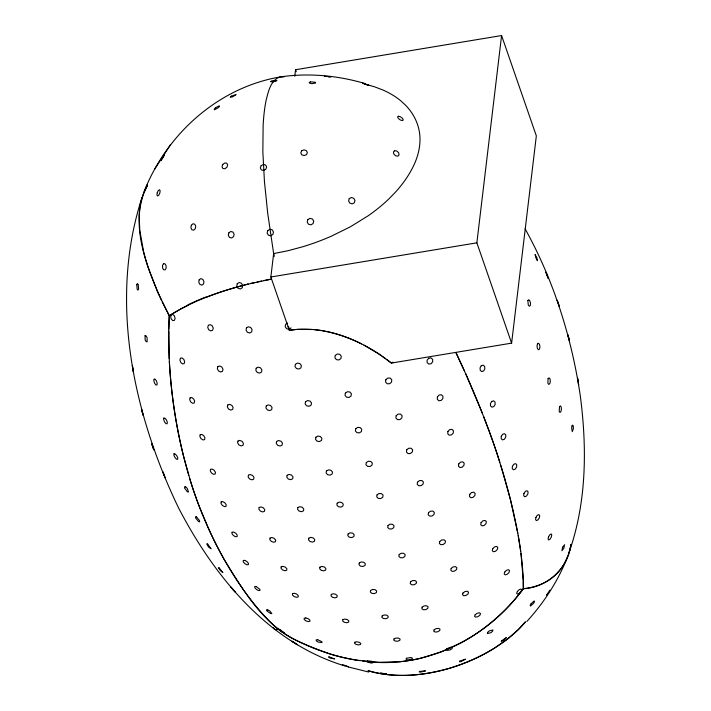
<?xml version="1.0" encoding="UTF-8"?>
<svg xmlns="http://www.w3.org/2000/svg" width="711" height="711" viewBox="0 0 711 711"><rect width="100%" height="100%" fill="white"/><g stroke="black" fill="none" stroke-linecap="round" stroke-linejoin="round"><path stroke-width="1.07" d="M168.765 331.237L169.218 358.735M168.8 329.113L169.271 315.746L157.646 292.061L148.572 268.714A182.087 91.337 51.7 0 1 143.622 251.738L139.783 230.311L139.169 215.522A142.538 71.491 51.7 0 1 140.751 202.288L143.018 194.459L147.577 185.047M546.697 594.449L546.626 595.089L549.87 590.13M361.552 343.902C339.431 332.837 314.075 326.367 289.324 330.322L270.855 276.997L273.646 253.596L267.683 213.06L264.439 181.474L262.848 151.905L263.123 125.74A148.555 33.106 80.6 0 1 266.198 99.931C268.411 91.479 270.678 79.925 280.196 76.93C308.37 72.789 337.254 75.428 364.521 83.409M294.789 76.237L295.572 69.722L501.584 35.55L536.334 135.863L511.618 343.137L391.441 363.063L378.305 353.589L364.041 345.182M288.231 327.149L288.31 326.456M511.618 343.137L476.868 242.824L501.584 35.55M570.906 544.395C568.258 568.329 547.212 587.49 523.332 588.699C512.187 603.728 498.855 617.112 483.871 628.311A193.899 187.74 52.8 0 1 460.177 643.259L441.016 651.969L420.876 658.226A155.753 150.803 52.8 0 1 400.009 661.683L378.785 662.288L357.553 660.288A193.899 187.74 52.8 0 1 329.744 653.871C308.29 646.059 284.915 638.114 269.078 620.827C260.51 612.02 252.672 602.528 245.437 592.61C226.729 566.889 211.878 538.485 200.226 508.934A554.704 395.094 -60.8 0 1 189.704 478.556M147.248 185.535C128.415 222.427 146.182 265.363 161.441 300.318M142.013 197.454C108.792 299.944 132.895 412.904 178.479 507.761C214.207 576.523 268.065 642.717 344.933 665.967M568.987 552.678C586.753 502.393 587.082 447.823 580.256 395.476C571.591 337.361 553.7 280.338 525.118 228.88M143.818 192.405C166.161 134.317 218.144 87.56 280.161 76.939L283.911 76.93M567.182 557.735C557.895 581.278 543.862 602.821 526.833 621.476M170.551 144.6L154.678 169.111M525.091 622.098L518.586 629.359L507.236 639.233L494.225 648.263A114.036 67.589 -19 0 1 448.597 668.536C422.778 675.743 394.765 678.427 368.742 670.793M169.84 315.373L169.271 315.746C167.529 350.683 170.089 385.771 175.981 420.219A607.078 432.404 -60.8 0 0 183.438 455.778L190.592 481.463A549.407 391.326 -60.8 0 0 199.151 506.161L209.078 529.793A607.078 432.404 -60.8 0 0 224.276 559.628C243.9 591.472 265.007 627.342 301.02 642.513C319.595 651.525 339.538 657.791 359.997 660.643M170.462 314.964C194.245 300.078 221.139 290.941 248.192 284.089M287.626 323.052L285.6 324.332L285.182 326.669L286.613 328.704L289.066 329.237L291.101 327.958M181.634 308.467L169.271 315.746L162.206 301.899M324.572 76.281L330.935 76.788L328.553 76.895M247.801 284.187L271.14 279.147M250.405 283.547L254.876 282.498M257.124 281.991L261.684 281.014M263.985 280.534L270.962 279.183M270.855 276.997L476.868 242.824M295.572 329.522L289.324 330.322L288.542 326.962M297.154 329.389L313.071 329.531M403.315 675.45C420.121 675.326 436.83 672.339 452.818 667.238A113.484 67.261 -19 0 0 500.215 644.362A109.85 65.11 -19 0 0 508.765 638.034M314.671 329.673L321.728 330.615M362.379 660.963C424.351 670.313 487.151 638.434 523.332 588.699L523.278 581.42M322.732 330.784L324.731 331.148M325.727 331.344L327.709 331.761M328.704 331.975C347.608 336.259 365.401 344.711 381.345 355.624M364.503 83.987L374.466 86.778L382.971 90.03A133.864 79.365 -19.1 0 1 400.817 100.838L405.261 104.917A137.801 81.694 -19.1 0 1 417.819 125.447C422.378 139.329 419.348 154.545 412.833 167.289A137.801 81.694 -19.1 0 1 394.765 192.894L389.157 198.645A133.864 79.365 -19.1 0 1 367.96 215.922L350.452 226.756L331.193 236.256A150.919 89.479 -19.1 0 1 302.468 246.833L288.071 250.699L273.646 253.596L273.895 255.089M348.497 667.016L368.742 672.046M343.706 665.096L345.288 665.585M346.079 665.834L348.381 666.882L342.293 664.794M382.216 356.229L385.638 358.655M386.482 359.277L391.441 363.063M273.077 627.6L275.086 629.537L277.93 629.404L275.21 629.591L272.98 627.422M455.875 352.452L466.754 376.092A606.812 244.762 52 0 1 481.8 411.865L488.377 429.017A554.704 223.743 52 0 1 498.9 459.386L499.851 462.363M456.098 352.914L464.336 370.698M465.696 373.71L482.476 413.589M483.693 416.682L489.808 432.901A547.968 221.023 52 0 1 496.998 453.556L503.344 473.766A605.772 244.335 52 0 1 513.591 512.764C519.137 537.685 523.456 563.094 523.332 588.699C533.108 587.721 542.795 584.593 550.821 578.816A182.087 91.328 51.7 0 0 558.633 571.68C564.498 564.916 568.329 556.562 570.249 547.852A142.538 71.491 51.7 0 0 570.853 544.706M295.572 69.722L296.265 71.74M558.046 302.824L557.193 300.193L559.273 306.37L558.428 303.739M500.784 465.332L510.445 499.629L517.786 533.206M188.771 475.446C177.919 438.385 171.44 400.053 169.351 361.499M289.022 329.006L288.399 326.376M578.399 383.389L578.638 384.651L577.59 378.208L577.99 380.98M518.221 535.587L520.701 551.398M273.859 254.849L274.153 256.582M133.01 369.16L133.41 371.924L132.362 365.481L132.77 368.245M520.985 553.514L523.234 580.078M392.899 362.308A181.856 107.823 -19.1 0 1 391.379 362.957A183.278 108.659 -19.1 0 0 393.014 362.272M206.243 297.278A190.646 68.958 -4.3 0 1 247.784 284.178M187.962 304.841A203.835 73.509 -4.4 0 1 205.666 297.082M181.812 308.503A196.938 70.185 -4.7 0 1 188.682 305.019M403.324 675.423A113.493 67.269 -19 0 1 367.951 670.74M525.571 621.849A107.352 63.626 -19 0 1 508.747 638.025M501.246 436.358L501.193 438.687L502.481 439.905L504.348 439.3L505.708 437.221L505.77 434.892L504.481 433.674L502.615 434.279L501.246 436.358M437.372 396.951L437.301 399.306L438.874 400.746L441.167 400.435L442.846 398.551L442.917 396.196L441.335 394.756L439.043 395.067L437.372 396.951M232.062 532.281L232.017 533.765L233.475 535.614L235.59 536.752L237.119 536.503L237.172 535.019L235.714 533.161L233.599 532.032L232.062 532.281M292.532 593.676L292.488 595.045L294.123 596.556L296.487 597.32L298.185 596.893L298.238 595.534L296.603 594.023L294.238 593.258L292.532 593.676M136.788 284.702L137.179 289.341L137.97 290.115L138.601 288.977L138.21 284.338L137.419 283.556L136.788 284.702M174.026 453.849L173.955 455.351L174.986 457.573L176.524 459.199L177.661 459.297L177.732 457.795L176.701 455.582L175.164 453.947L174.026 453.849M447.894 431.506L447.752 433.79L449.263 435.185L451.556 434.874L453.28 433.026L453.422 430.742L451.912 429.346L449.619 429.657L447.894 431.506M385.797 379.798L385.629 382.145L387.255 383.771L389.708 383.727L391.565 382.038L391.734 379.692L390.108 378.065L387.655 378.11L385.797 379.798M512.409 466.327L512.249 468.602L513.404 469.767L515.217 469.127L516.613 467.065L516.773 464.79L515.617 463.625L513.804 464.265L512.409 466.327M527.82 300.522L528.309 305.117L529.419 306.237L530.335 305.454L530.513 303.224L529.846 300.851L528.735 299.74L527.82 300.522M281.174 566.836L281.049 568.338L282.631 569.964L284.987 570.755L286.737 570.249L286.853 568.747L285.28 567.129L282.925 566.338L281.174 566.836M221.157 501.904L221.014 503.495L222.392 505.45L224.48 506.623L226.054 506.321L226.196 504.721L224.827 502.775L222.739 501.602L221.157 501.904M396.134 415.793L395.92 418.059L397.511 419.632L399.964 419.588L401.848 417.944L402.062 415.677L400.471 414.104L398.018 414.149L396.134 415.793M458.693 463.981L458.471 466.194L459.919 467.527L462.186 467.189L463.945 465.385L464.167 463.163L462.719 461.839L460.452 462.177L458.693 463.981M161.13 160.011L161.059 160.642L164.374 155.051L161.13 160.011M270.038 538.085L269.86 539.702L271.38 541.427L273.726 542.244L275.504 541.675L275.69 540.058L274.162 538.334L271.824 537.516L270.038 538.085M406.701 449.876L406.452 452.072L408.007 453.582L410.451 453.52L412.353 451.92L412.611 449.725L411.056 448.223L408.612 448.286L406.701 449.876M163.859 418.112L163.681 419.668L164.561 421.97L165.992 423.667L167.129 423.765L167.316 422.21L166.427 419.908L164.996 418.219L163.859 418.112M523.945 493.461L523.678 495.691L524.709 496.793L526.424 496.109L527.82 494.056L528.077 491.816L527.055 490.723L525.34 491.399L523.945 493.461M157.229 192.779L156.953 195.027L157.611 196.005L158.811 195.152L159.859 192.948L160.135 190.699L159.468 189.713L158.269 190.575L157.229 192.779M355.704 428.804L355.411 430.982L356.966 432.661L359.473 432.857L361.446 431.453L361.739 429.266L360.184 427.587L357.677 427.391L355.704 428.804M469.758 494.341L469.473 496.482L470.842 497.736L473.073 497.353L474.85 495.576L475.144 493.434L473.766 492.181L471.535 492.563L469.758 494.341M417.49 482.191L417.206 484.298L418.717 485.737L421.152 485.649L423.081 484.093L423.365 481.978L421.845 480.538L419.419 480.627L417.49 482.191M210.527 469.384L210.296 471.064L211.576 473.117L213.611 474.344L215.22 474.006L215.451 472.326L214.18 470.273L212.136 469.056L210.527 469.384M259.124 507.53L258.884 509.254L260.359 511.076L262.679 511.929L264.492 511.316L264.732 509.591L263.257 507.77L260.937 506.916L259.124 507.53M319.914 567.209L319.692 568.836L321.265 570.355L323.727 570.88L325.638 570.098L325.86 568.48L324.278 566.951L321.816 566.427L319.914 567.209M199.133 279.858L198.787 282.258L199.942 284.444L201.933 285.138L203.586 283.938L203.933 281.538L202.768 279.352L200.786 278.65L199.133 279.858M366.281 462.639L365.978 464.736L367.525 466.345L370.031 466.514L372.013 465.154L372.315 463.048L370.76 461.439L368.262 461.27L366.281 462.639M308.796 538.191L308.538 539.925L310.085 541.551L312.538 542.102L314.458 541.275L314.715 539.533L313.169 537.916L310.716 537.356L308.796 538.191M266.252 405.883L265.923 407.99L267.389 409.936L269.78 410.594L271.709 409.58L272.029 407.474L270.571 405.528L268.171 404.87L266.252 405.883M377.052 494.856L376.741 496.873L378.288 498.402L380.776 498.544L382.767 497.22L383.078 495.194L381.54 493.665L379.043 493.532L377.052 494.856M256.182 368.218L255.836 370.413L257.266 372.44L259.631 373.115L261.55 372.04L261.897 369.853L260.466 367.827L258.102 367.152L256.182 368.218M297.873 507.547L297.58 509.378L299.1 511.093L301.544 511.689L303.473 510.809L303.766 508.978L302.246 507.263L299.802 506.676L297.873 507.547M428.493 512.738L428.173 514.764L429.648 516.106L432.066 515.982L434.003 514.453L434.323 512.427L432.848 511.076L430.431 511.209L428.493 512.738M315.871 437.265L315.533 439.354L317.053 441.131L319.532 441.567L321.532 440.393L321.87 438.305L320.359 436.518L317.87 436.083L315.871 437.265M326.438 471.02L326.118 473.028L327.647 474.735L330.135 475.126L332.126 473.988L332.455 471.98L330.926 470.273L328.429 469.873L326.438 471.02M345.386 393.112L345.022 395.369L346.524 397.165L349.021 397.449L351.038 396.063L351.412 393.805L349.91 392.01L347.412 391.725L345.386 393.112M410.514 581.891L410.238 583.615L411.793 584.798L414.273 584.726L416.228 583.455L416.504 581.722L414.948 580.549L412.469 580.611L410.514 581.891M246.441 327.922L246.068 330.206L247.446 332.313L249.774 332.988L251.694 331.85L252.067 329.566L250.681 327.46L248.352 326.784L246.441 327.922M337.201 503.21L336.881 505.139L338.427 506.756L340.925 507.121L342.906 506.019L343.226 504.09L341.68 502.464L339.183 502.108L337.201 503.21M248.441 475.197L248.139 477.01L249.552 478.93L251.845 479.827L253.676 479.178L253.969 477.365L252.565 475.446L250.272 474.548L248.441 475.197M305.517 401.795L305.152 403.964L306.654 405.83L309.134 406.292L311.134 405.083L311.498 402.915L309.996 401.048L307.516 400.586L305.517 401.795M348.141 533.881L347.83 535.721L349.385 537.249L351.883 537.578L353.865 536.512L354.176 534.672L352.62 533.143L350.123 532.815L348.141 533.881M535.925 517.395L535.561 519.59L536.405 520.621L537.978 519.892L539.347 517.821L539.711 515.626L538.858 514.595L537.294 515.324L535.925 517.395M287.137 475.312L286.817 477.232L288.302 479.036L290.728 479.667L292.674 478.761L293.003 476.841L291.51 475.037L289.084 474.406L287.137 475.312M388.019 525.5L387.699 527.429L389.228 528.868L391.717 528.975L393.707 527.678L394.036 525.74L392.499 524.309L390.01 524.203L388.019 525.5M295.403 364.334L295.012 366.592L296.487 368.538L298.958 369.036L300.975 367.791L301.357 365.534L299.882 363.588L297.411 363.09L295.403 364.334M335.299 355.411L334.899 357.74L336.383 359.633L338.871 359.97L340.907 358.566L341.307 356.238L339.822 354.345L337.334 354.007L335.299 355.411M359.268 563.005L358.966 564.738L360.53 566.169L363.028 566.454L365.01 565.423L365.312 563.69L363.748 562.259L361.25 561.974L359.268 563.005M422.138 607.176L421.863 608.767L423.409 609.771L425.88 609.603L427.818 608.349L428.093 606.759L426.538 605.754L424.076 605.923L422.138 607.176M481.089 522.621L480.734 524.691L482.022 525.856L484.2 525.42L485.995 523.652L486.351 521.581L485.062 520.425L482.885 520.852L481.089 522.621M487.595 632.426L487.399 633.581L490.999 632.657L492.687 631.119L492.892 629.964L489.284 630.888L487.595 632.426M237.207 283.778L236.781 286.169L238.078 288.319L240.354 288.977L242.255 287.751L242.682 285.351L241.385 283.2L239.109 282.543L237.207 283.778M276.615 441.451L276.25 443.451L277.699 445.344L280.107 446.019L282.063 445.086L282.427 443.086L280.978 441.193L278.57 440.518L276.615 441.451M370.6 590.432L370.315 592.05L371.88 593.356L374.377 593.596L376.359 592.619L376.652 591.001L375.088 589.686L372.582 589.455L370.6 590.432M537.427 343.991L537.018 346.239L537.472 348.639L538.52 349.776L539.542 348.994L539.951 346.755L539.498 344.355L538.449 343.217L537.427 343.991M200.173 434.759L199.853 436.51L201.017 438.66L202.991 439.94L204.617 439.602L204.937 437.843L203.773 435.701L201.791 434.421L200.173 434.759M572.044 425.862L571.635 428.111L572.302 431.657L573.386 428.644L573.288 426.245L572.728 425.089L572.044 425.862M191.339 225.254L190.886 227.733L191.846 229.769L193.668 230.177L195.276 228.702L195.738 226.222L194.77 224.187L192.948 223.787L191.339 225.254M154.145 379.159L153.852 380.74L154.545 383.113L155.816 384.9L156.918 385.033L157.211 383.451L156.518 381.078L155.247 379.301L154.145 379.159M331.299 594.423L331.024 595.898L332.57 597.329L335.032 597.871L336.97 597.204L337.245 595.729L335.699 594.298L333.237 593.756L331.299 594.423M399.191 554.527L398.844 556.366L400.355 557.708L402.844 557.762L404.835 556.491L405.181 554.651L403.67 553.318L401.182 553.265L399.191 554.527M439.727 541.506L439.362 543.453L440.793 544.697L443.184 544.51L445.13 543.008L445.495 541.062L444.064 539.818L441.673 540.005L439.727 541.506M237.972 441.06L237.616 442.953L238.958 444.97L241.207 445.921L243.055 445.255L243.42 443.362L242.078 441.344L239.82 440.393L237.972 441.06M535.17 254.556L535.641 257.302L537.4 260.67L536.929 257.924L535.17 254.556M434.074 629.884L433.808 631.297L435.345 632.07L437.798 631.759L439.718 630.541L439.985 629.137L438.447 628.364L435.994 628.675L434.074 629.884M382.18 615.895L381.887 617.361L383.46 618.526L385.966 618.703L387.939 617.788L388.233 616.313L386.66 615.148L384.153 614.971L382.18 615.895M342.898 619.628L342.622 620.934L344.177 622.223L346.639 622.747L348.586 622.187L348.852 620.881L347.306 619.592L344.835 619.068L342.898 619.628M228.853 232.853L228.32 235.314L229.493 237.438L231.67 237.981L233.581 236.63L234.115 234.168L232.941 232.044L230.764 231.502L228.853 232.853M227.76 404.994L227.333 406.968L228.587 409.074L230.791 410.087L232.648 409.412L233.084 407.447L231.83 405.341L229.626 404.328L227.76 404.994M492.723 548.679L492.288 550.678L493.461 551.736L495.567 551.238L497.371 549.47L497.807 547.479L496.633 546.421L494.527 546.919L492.723 548.679M548.554 536.832L548.065 539L548.67 539.969L550.003 539.169L551.301 537.081L551.78 534.912L551.185 533.943L549.843 534.743L548.554 536.832M451.201 568.382L450.783 570.231L452.152 571.36L454.507 571.111L456.471 569.627L456.889 567.778L455.52 566.649L453.165 566.898L451.201 568.382M548.083 378.625L547.87 383.273L548.803 384.42L549.816 383.647L550.323 381.398L550.03 378.999L549.096 377.852L548.083 378.625M190.113 397.876L189.695 399.698L190.735 401.937L192.619 403.297L194.245 402.968L194.663 401.155L193.623 398.907L191.739 397.556L190.113 397.876M394.063 638.869L393.77 640.14L395.334 641.1L397.84 641.189L399.813 640.362L400.106 639.091L398.542 638.123L396.045 638.034L394.063 638.869M559.53 406.692L559.184 411.331L559.957 412.469L560.872 411.696L561.397 409.447L561.219 407.048L560.446 405.91L559.53 406.692M267.736 230.604L267.149 233.057L268.411 235.199L270.793 235.776L272.891 234.452L273.486 231.999L272.224 229.857L269.842 229.28L267.736 230.604M446.508 648.841L446.232 649.961L447.743 650.387L450.152 649.872L452.045 648.716L452.32 647.605L450.818 647.179L446.508 648.841M217.85 366.663L217.326 368.698L218.464 370.902L220.597 371.995L222.472 371.338L223.005 369.302L221.868 367.089L219.735 365.996L217.85 366.663M307.827 219.619L307.188 222.045L308.467 224.214L310.911 224.845L313.08 223.574L313.72 221.148L312.44 218.988L310.005 218.357L307.827 219.619M354.816 642.229L354.531 643.304L356.087 644.415L358.557 644.895L360.504 644.486L360.788 643.402L359.233 642.3L356.762 641.811L354.816 642.229M145.08 335.681L145.088 339.707L146.111 341.6L147.124 341.822L147.115 337.805L146.093 335.912L145.08 335.681M462.977 593.027L462.488 594.76L463.768 595.747L466.069 595.409L468.051 593.943L468.54 592.21L467.26 591.223L464.958 591.561L462.977 593.027M504.748 572.035L504.197 573.946L505.219 574.879L507.219 574.292L509.014 572.524L509.556 570.604L508.534 569.671L506.543 570.258L504.748 572.035M180.452 358.246L179.91 360.104L180.763 362.441L182.514 363.899L184.131 363.614L184.673 361.757L183.82 359.419L182.069 357.962L180.452 358.246M349.27 198.565L348.594 200.875L349.776 203.079L352.141 203.888L354.291 202.822L354.976 200.511L353.785 198.307L351.421 197.498L349.27 198.565M208.376 325.3L207.71 327.389L208.67 329.708L210.687 330.908L212.589 330.277L213.247 328.18L212.296 325.86L210.278 324.669L208.376 325.3M406.399 658.27L406.088 659.239L407.643 659.897L412.122 659.15L412.433 658.182L410.878 657.524L406.399 658.27M145.08 189.57L144.697 190.735L147.328 184.736L145.08 189.57M222.756 164.472L221.992 166.756L222.899 168.525L224.934 168.729L226.916 167.254L227.671 164.961L226.773 163.201L224.738 162.997L222.756 164.472M562.632 547.203L561.903 550.741L563.841 548.27L564.57 544.733L562.632 547.203M261.124 165.716L260.306 167.974L261.355 169.929L263.648 170.427L265.843 169.182L266.652 166.925L265.603 164.979L263.31 164.472L261.124 165.716M475.179 614.731L474.575 616.321L475.712 617.121L477.925 616.659L479.925 615.202L480.529 613.62L479.383 612.82L477.17 613.282L475.179 614.731M171.369 314.697L170.649 316.573L171.235 319.017L172.773 320.599L174.373 320.394L175.093 318.519L174.506 316.075L172.969 314.493L171.369 314.697M517.332 591.525L516.63 593.338L517.412 594.12L519.226 593.409L521.003 591.632L521.714 589.819L520.932 589.037L519.119 589.748L517.332 591.525M501.468 640.949L501.237 641.526L504.552 639.545L506.383 637.58L501.468 640.949M367.205 661.052L366.894 661.772L370.911 663.016L372.884 662.803L373.186 662.074L371.649 661.257L367.205 661.052M301.668 150.776L300.78 152.838L301.811 154.829L304.175 155.585L306.468 154.66L307.365 152.598L306.325 150.608L303.97 149.852L301.668 150.776M459.813 661.106L459.502 661.728L460.941 661.612L465.465 659.177L459.813 661.106M163.486 263.745L162.508 265.514L162.588 268.038L163.69 269.825L165.165 269.833L166.143 268.056L166.054 265.541L164.952 263.754L163.486 263.745M531.117 603.719L530.148 605.461L530.459 606.065L533.57 603.328L534.548 601.586L534.228 600.982L531.117 603.719M481.267 365.756L480.049 367.889L480.245 370.307L481.72 371.577L483.622 370.973L484.84 368.84L484.644 366.432L483.169 365.152L481.267 365.756M491.763 401.431L490.466 403.537L490.528 405.91L491.914 407.172L493.816 406.568L495.123 404.47L495.06 402.088L493.665 400.835L491.763 401.431M328.944 656.831L328.678 657.204L330.153 658.084L334.659 658.91L328.944 656.831M419.534 671.433L419.179 671.913L420.681 672.082L425.516 670.864L419.534 671.433M428.715 358.246L427.107 360.184L427.133 362.592L428.769 364.068L431.07 363.739L432.679 361.81L432.652 359.393L431.008 357.917L428.715 358.246M215.486 107.788L214.171 109.192L214.402 109.787L218.135 107.814L219.459 106.401L219.228 105.815L215.486 107.788M394.632 150.705L393.423 152.003L393.867 154.136L395.716 155.851L397.876 156.153L399.084 154.865L398.64 152.732L396.791 151.008L394.632 150.705M398.382 116.231L397.591 116.986L398.462 118.577L400.489 120.07L402.47 120.594L403.261 119.848L402.39 118.257L400.373 116.755L398.382 116.231M231.537 96.092L230.293 97.158L232.621 96.838L236.07 94.572L231.537 96.092M271.966 80.983L270.607 81.658L273.166 81.863L276.943 80.61L271.966 80.983M380.438 673.166L386.429 673.85L380.438 673.166M310.52 81.836L309.169 82.44L309.729 83.214L311.862 83.694L315.666 83L315.106 82.236L310.52 81.836M305.801 617.957L304.157 618.277L304.201 619.468L305.908 620.845L308.272 621.583L309.916 621.272L309.872 620.072L308.174 618.703L305.801 617.957M244.708 560.366L243.242 560.535L243.286 561.903L244.824 563.654L246.957 564.774L248.423 564.596L248.379 563.236L246.833 561.477L244.708 560.366M317.675 639.74L316.128 639.9L316.306 640.86L318.11 642.042L322.021 642.611L321.843 641.651L317.675 639.74M256.076 586.468L254.689 586.548L254.849 587.775L256.475 589.428L258.6 590.539L259.986 590.459L259.817 589.232L256.076 586.468M267.727 609.878L266.465 609.825L266.785 610.873L270.607 613.54L271.869 613.584L269.833 610.998L267.727 609.878M185.66 486.857L184.558 486.742L184.611 488.155L187.402 491.87L188.504 491.985L187.269 488.439L185.66 486.857M196.512 516.897L195.481 516.728L195.667 518.052L198.609 521.643L199.64 521.812L199.453 520.488L196.512 516.897M364.032 83.551L362.619 83.258L368.707 85.338L364.032 83.551M279.77 629.448L278.694 629.217L281.085 631.421L284.222 632.799L279.77 629.448M207.71 544.084L206.777 543.844L208.51 547.017L211.087 548.812L207.71 544.084M219.272 568.071L218.499 567.733L220.499 570.702L222.872 572.631L219.272 568.071M292.816 641.686L291.857 641.189L297.411 644.717L292.816 641.686M231.324 587.57L230.791 587.09L235.163 591.97L231.324 587.57M546.448 273.344L545.844 272.171L548.119 278.285L546.448 273.344M163.486 473.028L162.881 471.855L165.156 477.961L163.486 473.028M152.163 444.997L151.727 443.762L153.807 449.939L152.163 444.997M568.036 335.352L567.849 334.774L569.547 341.067L568.036 335.352M141.631 409.643L141.453 409.065L143.151 415.357L141.631 409.643"/></g></svg>
